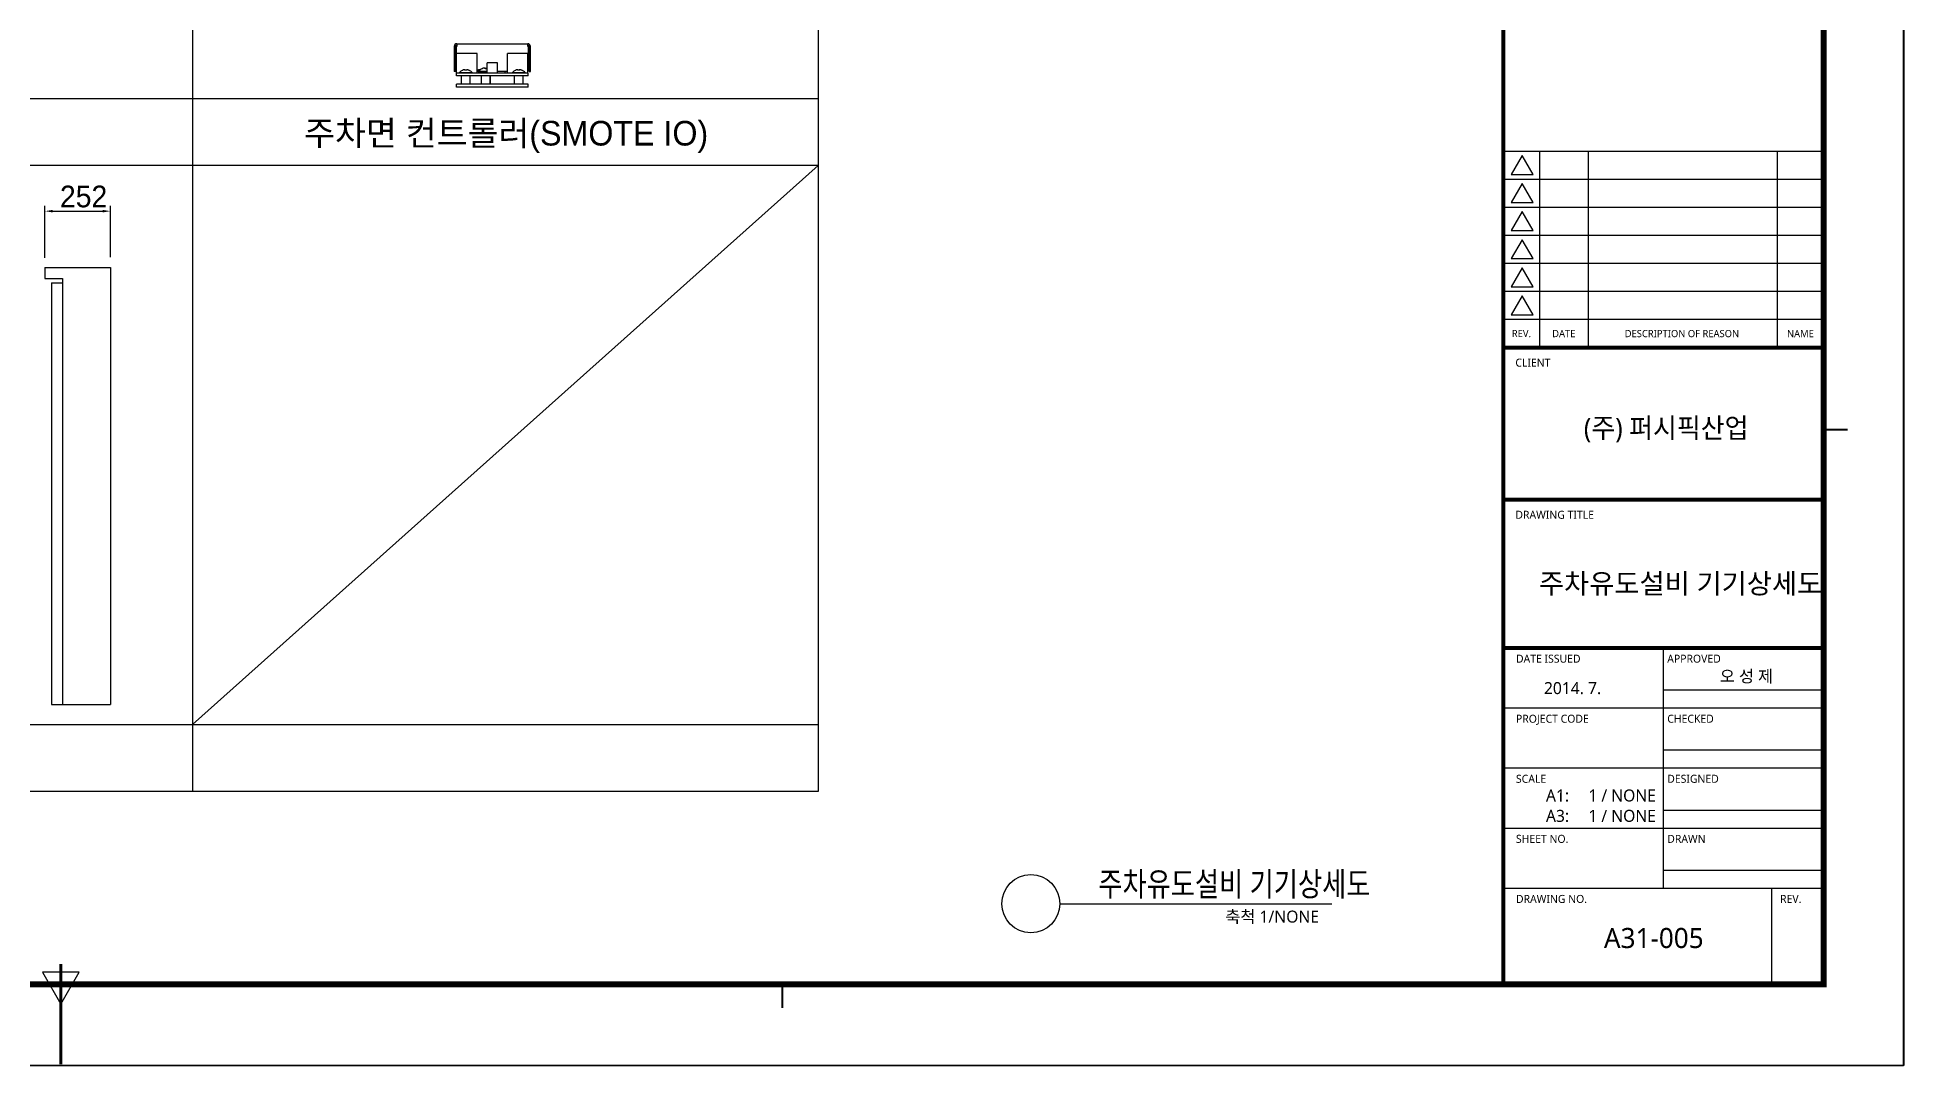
# Model space of a CAD drawing. Header units: millimetres. Extents: x 75184266 to 76346726, y -35850126 to -33679385.
# Drawn here: x 75430758 to 75663671, y -35790725 to -35662461 of the extents above; entities that cross this region are included whole.
import ezdxf
from ezdxf.enums import TextEntityAlignment as Align

# ---------------------------------------------------------------- set-up
doc = ezdxf.new("R2010")
doc.units = ezdxf.units.MM
doc.header["$LTSCALE"] = 50
doc.header["$MEASUREMENT"] = 0
doc.layers.get('0').update_dxf_attribs({"linetype": 'CONTINUOUS'})
for name, color, linetype in [('AA-XXXX-TEX1', 3, 'CONTINUOUS'), ('AZ-LINE', 3, 'CONTINUOUS'), ('AZ-TEX2', 6, 'CONTINUOUS'), ('PARKING', 7, 'CONTINUOUS'), ('SD주차관제', 7, 'CONTINUOUS'), ('TEX1', 7, 'CONTINUOUS'), ('Y-TEX', 3, 'CONTINUOUS')]:
    doc.layers.add(name, color=color, linetype=linetype)
doc.layers.add('XR-기준층$0$XR-지하3층$0$DEFPOINT', color=142, linetype='CONTINUOUS', plot=False)
doc.layers.add('가시적인 것(ISO)', color=7, linetype='CONTINUOUS', lineweight=25)
doc.styles.add('ANU-TEXT 0', font='', dxfattribs={"width": 0.8})
doc.styles.add('GHS', font='')
doc.styles.add('HY울릉도M', font='')
doc.styles.add('TITLE-L', font='', dxfattribs={"width": 0.8})
doc.styles.add('TITLE-S', font='', dxfattribs={"width": 0.8})
doc.styles.add('돋움', font='', dxfattribs={"width": 0.9})
doc.styles.get('ANU-TEXT 0').set_extended_font_data('Malgun Gothic')
doc.styles.get('GHS').set_extended_font_data('Dotum')
doc.styles.get('HY울릉도M').set_extended_font_data('Malgun Gothic')
doc.styles.get('TITLE-L').set_extended_font_data('Malgun Gothic')
doc.styles.get('TITLE-S').set_extended_font_data('Malgun Gothic')
doc.styles.get('돋움').set_extended_font_data('Dotum')

# ---------------------------------------------------------------- blocks, each defined once
blk = doc.blocks.new('바탕폼')
at = {"layer": 'AZ-LINE'}
for p, q in [((741, 574.35), (741, 24.03)), ((821, 179.35), (757, 179.35)), ((757, 179.35), (821, 179.35)), ((781, 44.35), (781, 104.35)), ((781, 44.35), (781, 104.35)), ((741, 89.35), (821, 89.35)), ((741, 74.35), (821, 74.35)), ((741, 59.35), (821, 59.35)), ((741, 44.35), (821, 44.35)), ((808, 44.35), (808, 20.35))]:
    blk.add_line(p, q, dxfattribs=at)
at = {"layer": 'AZ-LINE', "color": 1}
for p, q in [((821, 228.35), (741, 228.35)), ((749.97, 228.35), (749.97, 179.35)), ((762.18, 228.35), (762.18, 179.35)), ((809.4, 228.35), (809.4, 179.35)), ((821, 221.35), (741, 221.35)), ((821, 214.35), (741, 214.35)), ((821, 207.35), (741, 207.35)), ((821, 200.35), (741, 200.35)), ((821, 193.35), (741, 193.35)), ((821, 186.35), (741, 186.35))]:
    blk.add_line(p, q, dxfattribs=at)
at = {"layer": 'AZ-LINE', "color": 3, "ltscale": 2}
for p, q in [((781, 93.85), (821, 93.85)), ((781, 78.85), (821, 78.85)), ((781, 63.85), (821, 63.85)), ((781, 48.85), (821, 48.85))]:
    blk.add_line(p, q, dxfattribs=at)
at = {"layer": 'AZ-LINE', "ltscale": 10}
blk.add_lwpolyline([(841, 594.71), (0, 594.71), (0, 0), (841, 0)], close=True, dxfattribs=at)
at = {"layer": 'AZ-LINE', "const_width": 1.5}
blk.add_lwpolyline([(20, 574.35), (20, 20.35), (821, 20.35), (821, 574.35)], close=True, dxfattribs=at)
at = {"layer": 'AZ-LINE'}
for points, const_width in [([(741, 20.35), (741, 574.35)], 1), ([(741, 179.35), (821, 179.35)], 1), ([(741, 141.35), (821, 141.35)], 1), ([(741, 104.35), (821, 104.35)], 1), ([(380.5, 25.36), (380.5, 0.35)], 0.7), ([(380.5, 20.35), (380.5, 15.35)], 0.5)]:
    blk.add_lwpolyline(points, dxfattribs=dict(at, const_width=const_width))
for points in [[(745.66, 227.3), (742.92, 222.56), (748.4, 222.56)], [(745.66, 220.3), (742.92, 215.56), (748.4, 215.56)], [(745.66, 213.3), (742.92, 208.56), (748.4, 208.56)], [(745.66, 206.3), (742.92, 201.56), (748.4, 201.56)], [(745.66, 199.3), (742.92, 194.56), (748.4, 194.56)], [(745.66, 192.3), (742.92, 187.56), (748.4, 187.56)], [(380.5, 15.35), (385.1, 23.36), (375.9, 23.36)]]:
    blk.add_lwpolyline(points, close=True, dxfattribs=at)
at = {"layer": 'AZ-LINE', "ltscale": 10, "const_width": 0.5}
for points in [[(821, 158.85), (827, 158.85)], [(560.78, 20.42), (560.78, 14.42)]]:
    blk.add_lwpolyline(points, dxfattribs=at)
at = {"layer": 'AZ-LINE', "style": 'TITLE-S', "width": 1}
for s, p in [('REV.', (745.48, 182.85)), ('DATE', (756.08, 182.85)), ('DESCRIPTION OF REASON', (785.59, 182.85)), ('NAME', (815.2, 182.85))]:
    blk.add_text(s, height=1.8, dxfattribs=at).set_placement(p, align=Align.MIDDLE)
for s, p in [('CLIENT', (743.97, 174.59)), ('DRAWING TITLE', (743.97, 136.59)), ('DATE ISSUED', (744.12, 100.65)), ('APPROVED', (781.92, 100.65)), ('PROJECT CODE', (744.12, 85.65)), ('CHECKED', (781.92, 85.65)), ('SCALE', (744.12, 70.65)), ('DESIGNED', (781.92, 70.65)), ('SHEET NO.', (744.12, 55.65)), ('DRAWN', (781.92, 55.65)), ('DRAWING NO.', (744.12, 40.64)), ('REV.', (810.12, 40.64))]:
    blk.add_text(s, height=2, dxfattribs=at).set_placement(p)

msp = doc.modelspace()

# ---------------------------------------------------------------- linework, layer by layer
for p, q in [((75431706.4, -35691186.9), (75439881.2, -35691186.9)), ((75431706.4, -35691186.9), (75431706.4, -35692549.4)), ((75439881.2, -35691186.9), (75439881.2, -35745685.8)), ((75431706.4, -35692549.4), (75433886.3, -35692549.4)), ((75432523.9, -35693094.4), (75433886.3, -35693094.4)), ((75432523.9, -35693094.4), (75432523.9, -35745685.8)), ((75433886.3, -35692549.4), (75433886.3, -35745685.8)), ((75432523.9, -35745685.8), (75439881.2, -35745685.8))]:
    msp.add_line(p, q)
at = {"layer": 'PARKING', "color": 3}
for p, q in [((75450107.3, -35522254.9), (75450107.3, -35756542.3)), ((75528203.1, -35522254.9), (75528203.1, -35756542.3)), ((75293915.7, -35670079.1), (75528203.1, -35670079.1)), ((75528203.1, -35678446.5), (75293915.7, -35678446.5)), ((75528203.1, -35678446.5), (75450107.3, -35748174.9)), ((75293915.7, -35748174.9), (75528203.1, -35748174.9)), ((75528203.1, -35756542.3), (75293915.7, -35756542.3))]:
    msp.add_line(p, q, dxfattribs=at)
at = {"layer": 'PARKING', "color": 1}
for p, q in [((75431706.4, -35689975.8), (75431706.4, -35683492.5)), ((75432679.6, -35684141.3), (75438908, -35684141.3)), ((75439881.2, -35689879.4), (75439881.2, -35683492.5))]:
    msp.add_line(p, q, dxfattribs=at)
for points in [[(75432679.6, -35683979.1), (75432679.6, -35684303.5), (75431706.4, -35684141.3)], [(75438908, -35683979.1), (75438908, -35684303.5), (75439881.2, -35684141.3)]]:
    msp.add_solid(points, dxfattribs=at)
at = {"layer": 'XR-기준층$0$XR-지하3층$0$DEFPOINT', "ltscale": 0.5}
for points in [[(75663669.1, -35790725.5), (75243669.1, -35790725.5), (75243669.1, -35493725.5), (75663669.1, -35493725.5)], [(75663671.2, -35790725.5), (75243671.2, -35790725.5), (75243671.2, -35493725.5), (75663671.2, -35493725.5)]]:
    msp.add_lwpolyline(points, close=True, dxfattribs=at)
at = {"layer": 'Y-TEX', "color": 0}
msp.add_lwpolyline([(75558371.1, -35770520.9), (75592319.6, -35770520.9)], dxfattribs=at)
msp.add_circle((75554745.2, -35770520.9), 3625.9, dxfattribs=at)
at = {"layer": '가시적인 것(ISO)'}
for p, q in [((75482950.3, -35663604.8), (75482779.7, -35663604.8)), ((75482779.7, -35663604.8), (75482779.7, -35666740.3)), ((75482950.3, -35663604.8), (75482950.3, -35666740.3)), ((75483071, -35663604.8), (75483120.9, -35663604.8)), ((75483071, -35664458), (75483071, -35663604.8)), ((75483120.9, -35663263.5), (75483120.9, -35663604.8)), ((75483120.9, -35663263.5), (75491951.5, -35663263.5)), ((75491951.5, -35663604.8), (75491951.5, -35663263.5)), ((75491951.5, -35663604.8), (75492001.5, -35663604.8)), ((75492001.5, -35663604.8), (75492001.5, -35666740.3)), ((75492122.1, -35663604.8), (75492122.1, -35666740.3)), ((75492122.1, -35663604.8), (75492292.8, -35663604.8)), ((75492292.8, -35666740.3), (75492292.8, -35663604.8)), ((75485630.5, -35664458), (75483071, -35664458)), ((75483071, -35666910.9), (75483071, -35664458)), ((75485630.5, -35666910.9), (75485630.5, -35664458)), ((75488168.8, -35665631.1), (75486889, -35665631.1)), ((75486889, -35666910.9), (75486889, -35665631.1)), ((75488168.8, -35666910.9), (75488168.8, -35665631.1)), ((75491986.8, -35664458), (75489427.2, -35664458)), ((75489427.2, -35666910.9), (75489427.2, -35664458)), ((75491986.8, -35666910.9), (75491986.8, -35664458)), ((75482950.3, -35666740.3), (75482779.7, -35666740.3)), ((75492008.2, -35666910.9), (75483049.6, -35666910.9)), ((75483049.6, -35667252.2), (75483049.6, -35666910.9)), ((75492008.2, -35667252.2), (75483049.6, -35667252.2)), ((75492008.2, -35668318.7), (75483049.6, -35668318.7)), ((75483049.6, -35668660), (75483049.6, -35668318.7)), ((75483439.9, -35666846.4), (75485005.6, -35666846.4)), ((75483439.9, -35666846.4), (75483439.9, -35666910.9)), ((75483689.5, -35668318.7), (75483689.5, -35667252.2)), ((75483818.7, -35666574), (75483818, -35666574)), ((75484303.7, -35666574), (75484141.8, -35666574)), ((75484148.2, -35666498.7), (75484154.8, -35666574)), ((75484297.3, -35666498.7), (75484290.7, -35666574)), ((75484627.5, -35666574), (75484626.9, -35666574)), ((75484756, -35668318.7), (75484756, -35667252.2)), ((75485005.6, -35666846.4), (75485005.6, -35666910.9)), ((75485801.2, -35666740.3), (75485630.5, -35666740.3)), ((75485801.2, -35666740.3), (75485801.2, -35666484.3)), ((75485801.2, -35666484.3), (75485971.8, -35666484.3)), ((75485801.2, -35666740.3), (75485843.8, -35666740.3)), ((75485843.8, -35666740.3), (75485843.8, -35666484.3)), ((75485843.8, -35666910.9), (75485843.8, -35666740.3)), ((75485848.8, -35666675.4), (75486889, -35666675.4)), ((75485848.8, -35666675.4), (75485848.8, -35666740.3)), ((75485848.8, -35666740.3), (75485971.8, -35666740.3)), ((75485971.8, -35666484.3), (75485971.8, -35666551.8)), ((75485971.8, -35666740.3), (75486165.2, -35666740.3)), ((75485971.8, -35666740.3), (75485971.8, -35666910.9)), ((75486165.2, -35666740.3), (75486889, -35666740.3)), ((75486185.1, -35668318.7), (75486185.1, -35667252.2)), ((75486268.7, -35666370), (75486268.5, -35666370)), ((75486804, -35666370), (75486632.7, -35666370)), ((75486635.7, -35666286.1), (75486643, -35666370)), ((75486801, -35666286.1), (75486793.7, -35666370)), ((75487251.6, -35668318.7), (75487251.6, -35667252.2)), ((75487294.3, -35668318.7), (75487294.3, -35667252.2)), ((75489427.2, -35666740.3), (75488168.8, -35666740.3)), ((75489150, -35666910.9), (75489150, -35666740.3)), ((75490052.1, -35666846.4), (75491617.9, -35666846.4)), ((75490052.1, -35666846.4), (75490052.1, -35666910.9)), ((75490301.8, -35668318.7), (75490301.8, -35667252.2)), ((75490430.9, -35666574), (75490430.3, -35666574)), ((75490916, -35666574), (75490754.1, -35666574)), ((75490760.5, -35666498.7), (75490767, -35666574)), ((75490909.6, -35666498.7), (75490903, -35666574)), ((75491239.7, -35666574), (75491239.1, -35666574)), ((75491368.3, -35668318.7), (75491368.3, -35667252.2)), ((75491617.9, -35666846.4), (75491617.9, -35666910.9)), ((75492001.5, -35666740.3), (75491986.8, -35666740.3)), ((75492008.2, -35667252.2), (75492008.2, -35666910.9)), ((75492008.2, -35668660), (75492008.2, -35668318.7)), ((75492122.1, -35666740.3), (75492292.8, -35666740.3)), ((75492008.2, -35668660), (75483049.6, -35668660))]:
    msp.add_line(p, q, dxfattribs=at)
for centre, radius, start, end in [((75483120.9, -35663604.8), 341.3, 90, 180), ((75483120.9, -35663604.8), 170.6, 90, 180), ((75491951.5, -35663604.8), 341.3, 0, 90), ((75491951.5, -35663604.8), 170.6, 0, 90), ((75484222.8, -35667523.1), 1034.8, 113.897979, 139.160508), ((75483818, -35666609.7), 35.8, 90, 113.897979), ((75484627.5, -35666609.7), 35.8, 66.102021, 90), ((75484222.8, -35667523.1), 1034.8, 40.839492, 66.102021), ((75486718.4, -35667417.5), 1143.2, 114.016129, 139.522726), ((75486268.5, -35666407.9), 37.9, 90, 114.016129), ((75490835, -35667523.1), 1034.8, 113.897979, 139.160508), ((75490430.3, -35666609.7), 35.8, 90, 113.897979), ((75491239.7, -35666609.7), 35.8, 66.102021, 90), ((75490835, -35667523.1), 1034.8, 40.839492, 66.102021)]:
    msp.add_arc(centre, radius, start, end, dxfattribs=at)
for centre, major_axis, ratio, start_param, end_param in [((75484221.7, -35667521.3), (906.2, 499.2), 0.99503713, 1.19289734, 1.4775934), ((75484243.9, -35667521.3), (-90.3, 1030.6), 0.04801027, 0.12350145, 0.40819751), ((75484201.7, -35667521.3), (90.3, 1030.6), 0.04801027, 5.8749878, 6.15968386), ((75484223.8, -35667521.3), (906.2, -499.2), 0.99503713, 1.66399925, 1.94869531), ((75486717.6, -35667415.6), (1063.5, 418.6), 0.99560375, 1.32239996, 1.60843476), ((75486739.4, -35667415.6), (-99.7, 1138.6), 0.03430808, 0.12511691, 0.4111517), ((75486697.3, -35667415.6), (99.7, 1138.6), 0.03430808, 5.87203361, 6.1580684), ((75486719.1, -35667415.6), (1063.5, -418.6), 0.99560375, 1.79500747, 1.81919269), ((75490834, -35667521.3), (906.2, 499.2), 0.99503713, 1.19289734, 1.4775934), ((75490856.1, -35667521.3), (-90.3, 1030.6), 0.04801027, 0.12350145, 0.40819751), ((75490813.9, -35667521.3), (90.3, 1030.6), 0.04801027, 5.8749878, 6.15968386), ((75490836, -35667521.3), (906.2, -499.2), 0.99503713, 1.66399925, 1.94869531)]:
    msp.add_ellipse(centre, major_axis=major_axis, ratio=ratio, start_param=start_param, end_param=end_param, dxfattribs=at)
for points, knots in [([(75484094.4, -35666499), (75484100.8, -35666498.2), (75484107.7, -35666497.5), (75484120.6, -35666496.5), (75484126.5, -35666496.2), (75484136, -35666496.1), (75484140.2, -35666496.3), (75484146.1, -35666497), (75484147.8, -35666497.7), (75484148.2, -35666498.6), (75484148.2, -35666498.8), (75484148.2, -35666499)], [0, 0, 0, 0, 0.0090644865, 0.0090644865, 0.018128973, 0.018128973, 0.0271739587, 0.0271739587, 0.0362189445, 0.0362189445, 0.0385199372, 0.0385199372, 0.0385199372, 0.0385199372]), ([(75484141.4, -35666577), (75484141.4, -35666576.9), (75484141.4, -35666576.8), (75484141.4, -35666575), (75484141.6, -35666574), (75484141.8, -35666574)], [0.01840693898, 0.01840693898, 0.01840693898, 0.01840693898, 0.01880773833, 0.01880773833, 0.02510692029, 0.02510692029, 0.02510692029, 0.02510692029]), ([(75484297.4, -35666499), (75484297.1, -35666498.2), (75484298.1, -35666497.5), (75484302.8, -35666496.5), (75484306.5, -35666496.2), (75484315.1, -35666496.1), (75484320.7, -35666496.3), (75484333, -35666497), (75484339.8, -35666497.7), (75484347.8, -35666498.6), (75484349.4, -35666498.8), (75484351.1, -35666499)], [0, 0, 0, 0, 0.0090644865, 0.0090644865, 0.018128973, 0.018128973, 0.0271739587, 0.0271739587, 0.0362189445, 0.0362189445, 0.0385199372, 0.0385199372, 0.0385199372, 0.0385199372]), ([(75484303.7, -35666574), (75484303.9, -35666574), (75484304.1, -35666575), (75484304.2, -35666576.8), (75484304.2, -35666576.9), (75484304.2, -35666577)], [0.07492655165, 0.07492655165, 0.07492655165, 0.07492655165, 0.08122573361, 0.08122573361, 0.08162653296, 0.08162653296, 0.08162653296, 0.08162653296]), ([(75486575.1, -35666286.4), (75486582.4, -35666285.4), (75486590.2, -35666284.6), (75486604.8, -35666283.5), (75486611.5, -35666283.2), (75486622.3, -35666283.1), (75486627, -35666283.3), (75486633.5, -35666284.3), (75486635.3, -35666285), (75486635.7, -35666286), (75486635.7, -35666286.2), (75486635.7, -35666286.4)], [0, 0, 0, 0, 0.0103493634, 0.0103493634, 0.0206987268, 0.0206987268, 0.0310317195, 0.0310317195, 0.0413647122, 0.0413647122, 0.0432501181, 0.0432501181, 0.0432501181, 0.0432501181]), ([(75486632.5, -35666373.3), (75486632.5, -35666373.2), (75486632.5, -35666373), (75486632.4, -35666371.1), (75486632.5, -35666370), (75486632.7, -35666370)], [0.019492868, 0.019492868, 0.019492868, 0.019492868, 0.01995342165, 0.01995342165, 0.02663984945, 0.02663984945, 0.02663984945, 0.02663984945]), ([(75486801, -35666286.4), (75486800.9, -35666285.4), (75486802.1, -35666284.6), (75486807.7, -35666283.5), (75486812, -35666283.2), (75486822, -35666283.1), (75486828.4, -35666283.3), (75486842.6, -35666284.3), (75486850.3, -35666285), (75486858.9, -35666286), (75486860.3, -35666286.2), (75486861.6, -35666286.4)], [0, 0, 0, 0, 0.0103493634, 0.0103493634, 0.0206987268, 0.0206987268, 0.0310317195, 0.0310317195, 0.0413647122, 0.0413647122, 0.0432501181, 0.0432501181, 0.0432501181, 0.0432501181]), ([(75486804, -35666370), (75486804.2, -35666370), (75486804.3, -35666371.1), (75486804.3, -35666373), (75486804.3, -35666373.2), (75486804.3, -35666373.3)], [0.07949027731, 0.07949027731, 0.07949027731, 0.07949027731, 0.08617670512, 0.08617670512, 0.08663725876, 0.08663725876, 0.08663725876, 0.08663725876]), ([(75490706.7, -35666499), (75490713.1, -35666498.2), (75490720, -35666497.5), (75490732.8, -35666496.5), (75490738.7, -35666496.2), (75490748.3, -35666496.1), (75490752.5, -35666496.3), (75490758.4, -35666497), (75490760, -35666497.7), (75490760.5, -35666498.6), (75490760.5, -35666498.8), (75490760.4, -35666499)], [0, 0, 0, 0, 0.0090644865, 0.0090644865, 0.018128973, 0.018128973, 0.0271739587, 0.0271739587, 0.0362189445, 0.0362189445, 0.0385199372, 0.0385199372, 0.0385199372, 0.0385199372]), ([(75490753.6, -35666577), (75490753.6, -35666576.9), (75490753.6, -35666576.8), (75490753.7, -35666575), (75490753.8, -35666574), (75490754.1, -35666574)], [0.01840693898, 0.01840693898, 0.01840693898, 0.01840693898, 0.01880773833, 0.01880773833, 0.02510692029, 0.02510692029, 0.02510692029, 0.02510692029]), ([(75490909.6, -35666499), (75490909.4, -35666498.2), (75490910.4, -35666497.5), (75490915, -35666496.5), (75490918.7, -35666496.2), (75490927.4, -35666496.1), (75490932.9, -35666496.3), (75490945.3, -35666497), (75490952, -35666497.7), (75490960, -35666498.6), (75490961.7, -35666498.8), (75490963.3, -35666499)], [0, 0, 0, 0, 0.0090644865, 0.0090644865, 0.018128973, 0.018128973, 0.0271739587, 0.0271739587, 0.0362189445, 0.0362189445, 0.0385199372, 0.0385199372, 0.0385199372, 0.0385199372]), ([(75490916, -35666574), (75490916.2, -35666574), (75490916.4, -35666575), (75490916.4, -35666576.8), (75490916.4, -35666576.9), (75490916.4, -35666577)], [0.07492655165, 0.07492655165, 0.07492655165, 0.07492655165, 0.08122573361, 0.08122573361, 0.08162653296, 0.08162653296, 0.08162653296, 0.08162653296])]:
    msp.add_open_spline(points, degree=3, knots=knots, dxfattribs=at)

# ---------------------------------------------------------------- block references
at = {"layer": 'AZ-LINE', "xscale": 499.40546941707, "yscale": 499.40546941707, "zscale": 499.40546941707}
msp.add_blockref('바탕폼', (75243669.1, -35790725.5), dxfattribs=at)

# ---------------------------------------------------------------- texts
at = {"layer": 'AA-XXXX-TEX1', "style": 'ANU-TEXT 0', "width": 0.8}
msp.add_text('주차유도설비 기기상세도', height=3000, dxfattribs=at).set_placement((75563174.5, -35769564.2))
at = {"layer": 'AZ-TEX2', "color": 1, "style": 'TITLE-L', "width": 0.95}
msp.add_text('(주) 퍼시픽산업', height=2500, dxfattribs=at).set_placement((75634036.1, -35711301.7), align=Align.MIDDLE)
at = {"layer": 'AZ-TEX2', "color": 4, "style": 'TITLE-L'}
for s, p in [('주차유도설비 기기상세도', (75653507.9, -35731836.5)), ('A31-005', (75638707.3, -35776053.4))]:
    msp.add_text(s, height=2500, dxfattribs=at).set_placement(p, align=Align.RIGHT)
at = {"layer": 'AZ-TEX2', "style": 'TITLE-L'}
for s, p in [('2014. 7.', (75618780.5, -35744379.1)), ('오 성 제 ', (75640723.2, -35742899.6)), ('A1:', (75619030.7, -35757776.6)), ('1 / NONE', (75624318.9, -35757776.6)), ('A3: ', (75619030.7, -35760314.4)), ('1 / NONE', (75624318.9, -35760314.4))]:
    msp.add_text(s, height=1498.22, dxfattribs=at).set_placement(p)
at = {"layer": 'PARKING', "style": 'GHS'}
msp.add_text('252', height=2703.32, dxfattribs=at).set_placement((75433582.3, -35683659.8))
at = {"layer": 'SD주차관제', "color": 7, "style": '돋움'}
msp.add_text('주차면 컨트롤러(SMOTE IO)', height=3071.865, dxfattribs=at).set_placement((75464055.8, -35675954.6))
at = {"layer": 'TEX1', "style": 'HY울릉도M'}
msp.add_text('축척 1/NONE', height=1500, dxfattribs=at).set_placement((75590710.4, -35772885.3), align=Align.RIGHT)

doc.saveas('drawing.dxf')
